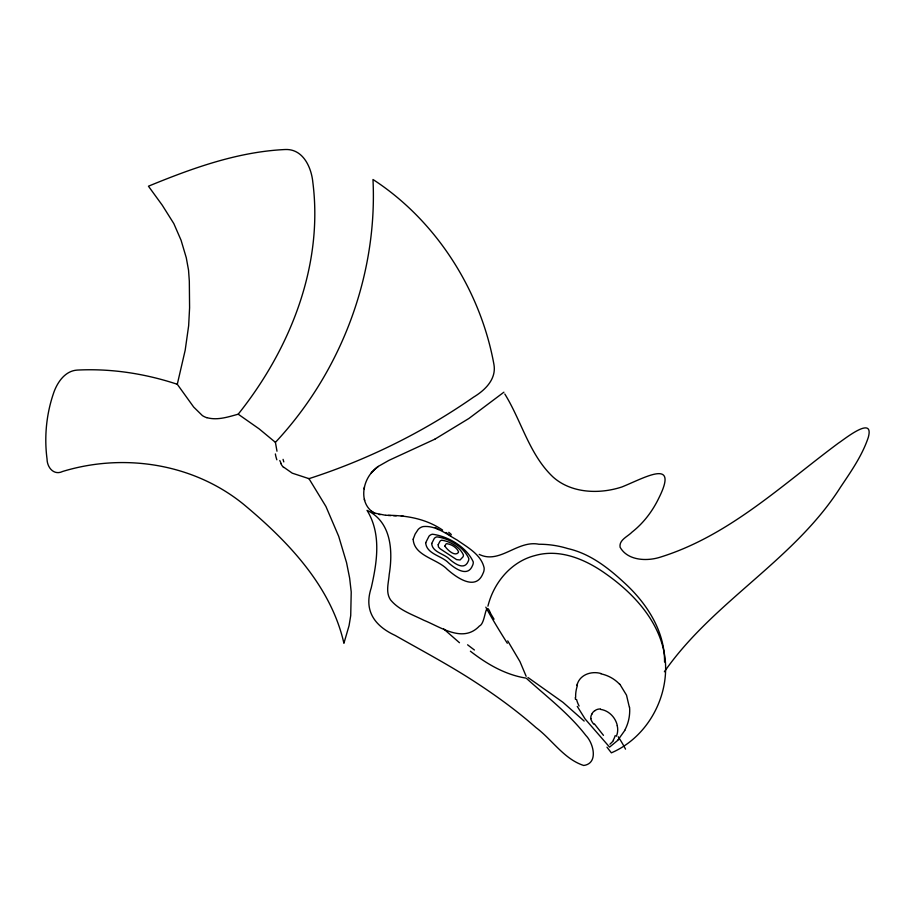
<?xml version="1.0" encoding="UTF-8"?>
<svg xmlns="http://www.w3.org/2000/svg" width="915" height="915" viewBox="0 0 915 915"><rect width="100%" height="100%" fill="white"/><g stroke="black" fill="none" stroke-linecap="round" stroke-linejoin="round"><path stroke-width="1.37" d="M372.039 472.117C362.557 482.457 359.732 501.409 371.456 511.142A16.562 16.459 4.6 0 0 374.795 513.143L385.821 515.328M364.101 488.896L364.467 486.963M206.859 417.709A15.635 12.295 30.1 0 1 202.398 415.604L193.66 407.038L177.293 384.277L185.185 350.216L188.65 325.717L189.588 307.806L189.325 281.202L188.536 270.177L186.283 257.778L181.067 240.233L173.827 223.603L162.287 205.246L148.447 186.203C192.047 168.269 237.694 151.73 285.206 149.522C302.957 148.688 311.363 167.193 312.827 182.222C323.51 265.922 289.952 349.358 238.289 414.083M487.924 606.165C493.677 582.706 511.176 561.501 535.149 555.519C559.889 548.451 585.531 559.397 605.49 573.602C635.182 594.327 662.746 624.705 665.445 662.449C667.927 699.803 646.059 737.948 611.369 752.839L606.988 747.2M577.262 684.237C580.247 674.366 591.811 670.809 601.006 673.532M624.865 730.353L617.98 739.983M664.382 671.759C713.3 601.384 794.254 560.163 840.565 487.1C851.11 471.374 862.273 455.464 868.312 437.336C874.58 414.461 843.584 439.921 838.483 443.077C781.627 485.282 728.34 536.362 659.189 557.498C646.082 561.375 627.473 560.449 620.084 547.193C618.86 539.896 627.896 536.476 631.979 532.153C643.565 523.071 652.601 511.073 658.949 497.84C678.999 457.649 645.155 477.573 621.971 486.94C599.588 494.317 571.669 493.459 553.278 477.23C529.373 454.869 521.619 421.152 504.817 394.01M276.982 451.209L275.415 442.357C340.94 372.268 377.701 275.472 372.977 179.489C436.181 220.504 480.524 290.478 493.917 364.364C496.628 379.062 485.064 390.225 473.581 397.133C423.119 432.269 367.498 459.799 308.973 478.659L308.492 478.534M613.53 740.681L609.916 744.227M503.902 392.192L468.869 418.498L434.842 439.2M434.842 439.2L388.875 460.394L378.295 466.398A37.755 37.607 -79 0 0 370.964 473.261M385.764 515.317C405.574 515.122 426.035 518.633 442.631 530.117M393.553 515.705L396.229 515.82M388.246 515.465L390.865 515.591M401.273 516.094L403.629 516.3M600.56 709.399C608.875 710.486 615.692 717.646 617.328 725.744M526.125 678.129C505.286 674.824 486.803 664.004 470.39 651.206M379.062 514.482L380.171 514.699M206.87 417.64C217.29 420.625 228.155 416.943 238.209 414.198L259.174 428.895L275.415 442.357M177.293 384.277C145.153 373.606 110.967 368.322 77.1 370.095C65.514 370.884 58.045 381.383 54.214 391.334C46.482 412.825 44.046 436.386 47.042 459.021C47.088 467.416 53.825 475.789 62.712 471.442C123.971 452.776 193.259 463.493 243.401 504.154C287.367 540.719 330.887 585.76 343.914 643.291L349.05 625.7L350.719 615.601L351.223 591.982L349.644 578.131L346.568 562.702L338.676 536.27L325.946 506.521L308.973 478.659L292.262 473.169L283.799 467.245M526.834 678.724C547.067 696.978 569.13 713.769 585.875 735.466C593.469 743.106 598.719 763.43 583.724 765.478C564.017 759.141 552.054 739.537 535.893 727.505C517.055 710.909 496.731 696.086 475.731 682.384C449.688 665.319 422.147 650.759 395.108 635.399C374.715 625.974 363.61 610.751 371.238 587.842C377.014 562.302 381.601 534.028 367.052 510.364C391.563 521.939 392.993 551.207 389.207 574.494C388.623 582.821 385.387 592.268 390.533 599.851C398.951 610.202 412.356 614.514 423.92 620.301C441.03 627.187 463.013 643.462 479.471 625.974C486.025 623.241 484.95 598.41 490.451 613.233M479.22 554.399C499.75 564.566 517.307 539.861 538.946 544.253C548.771 544.219 558.573 545.706 567.952 548.611C589.718 553.541 607.789 567.506 623.893 582.386C646.276 602.642 664.919 630.79 664.553 662.037M527.966 677.489L562.977 702.331L584.17 721.077M446.131 532.496L451.255 536.316M459.467 642.719L443.706 628.948M619.855 684.237L626.512 695.16L629.337 707.181M594.395 723.902L603.465 735.34M507.722 640.889L519.972 661.602L526.148 676.288M281.168 463.482L279.796 460.531M577.262 706.38L585.12 718.984L609.573 747.109L616.95 741.036A56.558 48.644 50.4 0 0 617.991 739.995M364.342 499.224L364.639 500.482M575.466 699.426L575.283 697.505M474.416 650.005A50.245 5.238 36.4 0 1 467.599 644.801M507.322 643.256A47.877 2.505 57.8 0 1 485.819 607.16M494.031 619.169A33.661 1.247 57.2 0 1 490.531 613.347M618.22 736.747A80.097 32.86 44.9 0 1 625.517 749.145M615.2 735.569A31.202 24.19 55 0 1 613.13 740.338M617.248 725.755A25.86 20.405 15.9 0 1 616.378 736.232M594.967 710.646A10.214 7.331 23.7 0 1 600.423 708.953M591.811 714.1A15.955 10.648 17.7 0 1 594.887 710.589M590.953 718.641A11.929 7.926 22.8 0 1 591.936 714.169M593.766 724.165A12.638 7.766 36.9 0 1 590.713 718.538M579.104 706.025A47.111 33.844 12.7 0 1 576.53 699.392M575.661 697.424A49.033 36.303 -21.5 0 1 577.399 685.598M576.736 685.552A39.78 29.532 -19 0 1 577.216 684.237M600.938 673.829A32.185 28.125 14 0 1 619.684 684.363M629.577 707.181A55.072 47.683 18.4 0 1 624.739 730.296M435.288 527.475A45.224 4.198 28 0 1 438.594 529.533M374.807 513.132A16.481 16.333 22.3 0 1 371.456 511.13M372.096 472.163A38.03 37.732 -72.3 0 1 378.341 466.456M448.739 532.324A45.235 6.451 24.7 0 1 451.301 534.52M283.787 461.903A33.054 4.255 71.6 0 1 283.067 459.364M283.524 467.485A14.217 10.157 48.7 0 1 280.814 463.573M276.845 459.788A28.594 14.331 55.4 0 1 275.369 453.943M413.168 539.244C414.152 556.114 437.153 558.722 447.275 569.359C456.494 577.537 475.88 591.57 483.04 573.339A9.985 9.985 0 0 0 484.126 567.872C481.153 554.524 467.496 547.364 457.18 540.067C446.68 534.257 435.837 525.302 423.153 526.571A9.71 9.71 0 0 0 418.155 529.465L415.09 534.131L413.168 539.244M425.704 542.698C426.356 553.998 441.773 555.748 448.556 562.874C454.732 568.352 467.714 577.754 472.506 565.539A6.691 6.691 0 0 0 473.238 561.879C466.49 546.93 448.27 536.293 432.383 534.211A6.508 6.508 0 0 0 429.043 536.144L425.704 542.698M431.708 543.487C432.223 552.294 444.244 553.667 449.528 559.225C454.446 563.48 464.408 570.823 468.217 561.295A5.215 5.215 0 0 0 468.777 558.436C463.516 546.781 449.311 538.489 436.924 536.865A5.078 5.078 0 0 0 434.316 538.375L431.708 543.487M438.182 544.734L438.445 546.907L440.069 548.737L456.642 559.637L460.073 559.98L463.013 556.846A3.546 3.546 0 0 0 463.39 554.902C459.81 546.976 450.146 541.337 441.728 540.227A3.454 3.454 0 0 0 439.955 541.257L438.182 544.734M444.873 546.095C446.886 549.389 454.652 556.915 458.278 552.637A1.91 1.91 0 0 0 458.484 551.596C456.551 547.307 451.335 544.265 446.795 543.67A1.864 1.864 0 0 0 445.834 544.219L444.873 546.095"/></g></svg>
